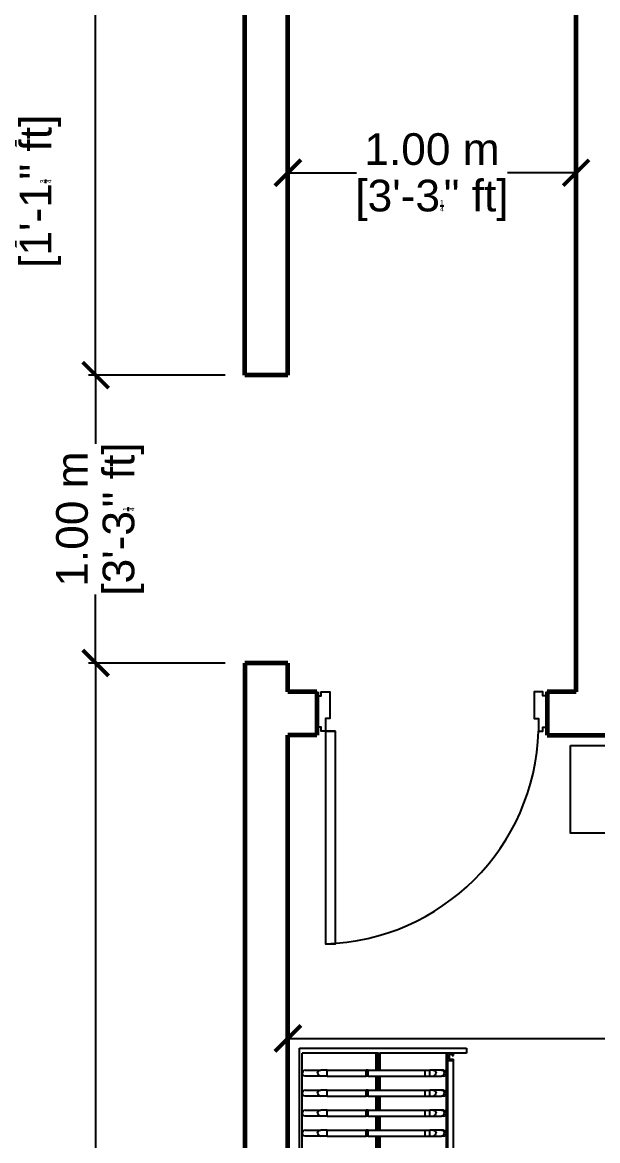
# Model space of a CAD drawing. Header units: metres. Extents: x 54.3 to 102.1, y 17 to 45.8.
# Drawn here: x 76.529 to 78.526, y 32.096 to 35.98 of the extents above; entities that cross this region are included whole.
import ezdxf

# ---------------------------------------------------------------- set-up
doc = ezdxf.new("R2010")
doc.units = ezdxf.units.M
doc.layers.get('Defpoints').update_dxf_attribs({"lineweight": 0})
doc.layers.add('A-WALL', color=6, linetype='Continuous', lineweight=60)
doc.layers.add('Edges', color=7, linetype='Continuous')
doc.styles.add('TEXTS', font='swissl.ttf')
doc.dimstyles.new('Copy of DIMTEXT', dxfattribs={"dimscale": 0.3, "dimtxt": 0.22, "dimasz": 0.18, "dimexe": 0.05, "dimexo": 0.05, "dimgap": 0.05, "dimtad": 0, "dimzin": 1, "dimdsep": 46, "dimtxsty": 'TEXTS', "dimblk": 'ARCHTICK', "dimcen": 0.1, "dimclrd": 256, "dimclre": 6, "dimclrt": 7, "dimadec": 0, "dimazin": 0, "dimtfac": 0.15, "dimtix": 1, "dimtofl": 0, "dimtmove": 1, "dimatfit": 3, "dimldrblk": 'OPEN', "dimfxl": 0, "dimtolj": 1, "dimtzin": 0, "dimarcsym": 0})

# ---------------------------------------------------------------- blocks, each defined once
blk = doc.blocks.new('*U177')
blk.add_lwpolyline([(33.6, 1013.3, -0.396717), (855.3, 192)], format="xyb")
for points in [[(72, 192), (33.6, 192), (33.6, 1013.3), (72, 1013.3)], [(33.6, 192), (16.8, 192), (16.8, 192), (16.8, 192), (16.8, 192), (16.8, 177), (0, 177), (0, 190.9), (0, 40.9), (0, 55.9), (16.8, 55.9), (16.8, 40.9), (33.6, 40.9), (33.6, 40.9), (50, 40.9), (50, 144), (33.6, 144)], [(888.9, 177), (888.9, 192), (888.9, 192), (888.9, 40.9), (888.9, 55.9), (872.1, 55.9), (872.1, 40.9), (855.3, 40.9), (855.3, 40.9), (838.9, 40.9), (838.9, 144), (855.3, 144), (855.3, 192), (872.1, 192), (872.1, 177)]]:
    blk.add_lwpolyline(points, close=True)
blk.add_lwpolyline([(33.6, 192), (72, 192)])
blk = doc.blocks.new('_ArchTick')
at = {"color": 0, "linetype": 'ByBlock', "const_width": 0.15}
blk.add_lwpolyline([(-0.5, -0.5), (0.5, 0.5)], dxfattribs=at)
blk = doc.blocks.new('*D204')
at = {"layer": 'Defpoints', "color": 0, "transparency": 16777216}
for p in [(76.7837, 33.7548), (77.3011, 33.7548), (77.3011, 28.3048)]:
    blk.add_point(p, dxfattribs=at)
at = {"layer": 'Edges', "color": 6, "lineweight": -2, "transparency": 16777216}
for p, q in [((77.2337, 33.7548), (76.7587, 33.7548)), ((77.2337, 28.3048), (76.7587, 28.3048))]:
    blk.add_line(p, q, dxfattribs=at)
at = {"layer": 'Edges', "lineweight": -2, "transparency": 16777216}
for p, q in [((76.7837, 33.7548), (76.7837, 31.373)), ((76.7837, 28.3048), (76.7837, 30.6866))]:
    blk.add_line(p, q, dxfattribs=at)
at = {"layer": 'Edges', "lineweight": -2, "transparency": 16777216, "xscale": 0.09, "yscale": 0.09, "zscale": 0.09}
for p, rotation in [((76.7837, 33.7548), 90), ((76.7837, 28.3048), 270)]:
    blk.add_blockref('_ArchTick', p, dxfattribs=dict(at, rotation=rotation))
at = {"layer": 'Edges', "color": 7, "transparency": 16777216, "insert": (76.7022, 31.0298), "char_height": 0.11, "attachment_point": 5, "rotation": 90, "style": 'TEXTS', "bg_fill": 3, "box_fill_scale": 1.1, "bg_fill_color": 256, "bg_fill_true_color": 13158600, "bg_fill_transparency": 0}
blk.add_mtext('\\A1;5.45 m', dxfattribs=at)
at = {"layer": 'Edges', "color": 7, "transparency": 16777216, "insert": (76.8795, 31.0298), "char_height": 0.11, "attachment_point": 5, "rotation": 90, "style": 'TEXTS', "bg_fill": 3, "box_fill_scale": 1.1, "bg_fill_color": 256, "bg_fill_true_color": 13158600, "bg_fill_transparency": 0}
blk.add_mtext('\\A1;[17\'-10{\\H0.15x;\\S1/2;}" ft]', dxfattribs=at)
blk = doc.blocks.new('_Open')
at = {"color": 0, "linetype": 'ByBlock', "lineweight": -2}
for p, q in [((-1, 0.167), (0, 0)), ((-1, -0.167), (0, 0)), ((0, 0), (-1, 0))]:
    blk.add_line(p, q, dxfattribs=at)
blk = doc.blocks.new('*D205')
at = {"layer": 'Defpoints', "color": 0, "transparency": 16777216}
for p in [(76.7837, 34.7548), (77.3011, 34.7548), (77.3011, 33.7548)]:
    blk.add_point(p, dxfattribs=at)
at = {"layer": 'Edges', "color": 6, "lineweight": -2, "transparency": 16777216}
for p, q in [((77.2337, 34.7548), (76.7587, 34.7548)), ((77.2337, 33.7548), (76.7587, 33.7548))]:
    blk.add_line(p, q, dxfattribs=at)
at = {"layer": 'Edges', "lineweight": -2, "transparency": 16777216}
for p, q in [((76.7837, 34.7548), (76.7837, 34.5166)), ((76.7837, 33.7548), (76.7837, 33.9929))]:
    blk.add_line(p, q, dxfattribs=at)
at = {"layer": 'Edges', "lineweight": -2, "transparency": 16777216, "xscale": 0.09, "yscale": 0.09, "zscale": 0.09}
for p, rotation in [((76.7837, 34.7548), 90), ((76.7837, 33.7548), 270)]:
    blk.add_blockref('_ArchTick', p, dxfattribs=dict(at, rotation=rotation))
at = {"layer": 'Edges', "color": 7, "transparency": 16777216, "char_height": 0.11, "attachment_point": 5, "rotation": 90, "style": 'TEXTS', "bg_fill": 3, "box_fill_scale": 1.1, "bg_fill_color": 256, "bg_fill_true_color": 13158600, "bg_fill_transparency": 0}
for s, insert in [('\\A1;[3\'-3{\\H0.15x;\\S1/4;}" ft]', (76.8795, 34.2548)), ('\\A1;1.00 m', (76.7022, 34.2548))]:
    blk.add_mtext(s, dxfattribs=dict(at, insert=insert))
blk = doc.blocks.new('*D206')
at = {"layer": 'Defpoints', "color": 0, "transparency": 16777216}
for p in [(76.7837, 39.3548), (77.2011, 39.3548), (77.3011, 34.7548)]:
    blk.add_point(p, dxfattribs=at)
at = {"layer": 'Edges', "color": 6, "lineweight": -2, "transparency": 16777216}
for p, q in [((77.1761, 39.3548), (76.7587, 39.3548)), ((77.2337, 34.7548), (76.7587, 34.7548))]:
    blk.add_line(p, q, dxfattribs=at)
at = {"layer": 'Edges', "lineweight": -2, "transparency": 16777216}
for p, q in [((76.7837, 39.3548), (76.7837, 37.3517)), ((76.7837, 34.7548), (76.7837, 36.7579))]:
    blk.add_line(p, q, dxfattribs=at)
at = {"layer": 'Edges', "lineweight": -2, "transparency": 16777216, "xscale": 0.09, "yscale": 0.09, "zscale": 0.09}
for p, rotation in [((76.7837, 39.3548), 90), ((76.7837, 34.7548), 270)]:
    blk.add_blockref('_ArchTick', p, dxfattribs=dict(at, rotation=rotation))
at = {"layer": 'Edges', "color": 7, "transparency": 16777216, "insert": (76.7022, 37.0548), "char_height": 0.11, "attachment_point": 5, "rotation": 90, "style": 'TEXTS', "bg_fill": 3, "box_fill_scale": 1.1, "bg_fill_color": 256, "bg_fill_true_color": 13158600, "bg_fill_transparency": 0}
blk.add_mtext('\\A1;4.60 m', dxfattribs=at)
at = {"layer": 'Edges', "color": 7, "transparency": 16777216, "insert": (76.8795, 37.0548), "char_height": 0.11, "attachment_point": 5, "rotation": 90, "style": 'TEXTS', "bg_fill": 3, "box_fill_scale": 1.1, "bg_fill_color": 256, "bg_fill_true_color": 13158600, "bg_fill_transparency": 0}
blk.add_mtext('\\A1;[15\'-1" ft]', dxfattribs=at)
blk = doc.blocks.new('*D225')
at = {"layer": 'Defpoints', "color": 0, "transparency": 16777216}
for p in [(76.3092, 35.5682), (76.3011, 35.2182)]:
    blk.add_point(p, dxfattribs=at)
at = {"layer": 'Edges', "lineweight": -2, "transparency": 16777216}
for p, q in [((76.4962, 35.5682), (76.4962, 35.6582)), ((76.4962, 35.2182), (76.4962, 35.1282))]:
    blk.add_line(p, q, dxfattribs=at)
at = {"layer": 'Edges', "color": 6, "lineweight": -2, "transparency": 16777216}
for p, q in [((76.3342, 35.5682), (76.5212, 35.5682)), ((76.3261, 35.2182), (76.5212, 35.2182))]:
    blk.add_line(p, q, dxfattribs=at)
at = {"layer": 'Edges', "lineweight": -2, "transparency": 16777216, "xscale": 0.09, "yscale": 0.09, "zscale": 0.09}
for p, rotation in [((76.4962, 35.5682), 270), ((76.4962, 35.2182), 90)]:
    blk.add_blockref('_ArchTick', p, dxfattribs=dict(at, rotation=rotation))
at = {"layer": 'Edges', "color": 7, "transparency": 16777216, "char_height": 0.11, "attachment_point": 5, "rotation": 90, "style": 'TEXTS', "bg_fill": 3, "box_fill_scale": 1.1, "bg_fill_color": 256, "bg_fill_true_color": 13158600, "bg_fill_transparency": 0}
for s, insert in [('\\A1;[1\'-1{\\H0.15x;\\S3/4;}" ft]', (76.592, 35.3932)), ('\\A1;0.35 m', (76.4147, 35.3932))]:
    blk.add_mtext(s, dxfattribs=dict(at, insert=insert))
at = {"layer": 'Defpoints', "color": 0, "transparency": 16777216}
blk.add_point((76.4962, 35.2182), dxfattribs=at)
blk = doc.blocks.new('*D227')
at = {"layer": 'Defpoints', "color": 0, "transparency": 16777216}
for p in [(77.4511, 35.6334), (78.4511, 35.6334), (78.4511, 35.4575)]:
    blk.add_point(p, dxfattribs=at)
at = {"layer": 'Edges', "color": 6, "lineweight": -2, "transparency": 16777216}
for p, q in [((77.4511, 35.6084), (77.4511, 35.4325)), ((78.4511, 35.6084), (78.4511, 35.4325))]:
    blk.add_line(p, q, dxfattribs=at)
at = {"layer": 'Edges', "lineweight": -2, "transparency": 16777216}
for p, q in [((77.4511, 35.4575), (77.6893, 35.4575)), ((78.4511, 35.4575), (78.2129, 35.4575))]:
    blk.add_line(p, q, dxfattribs=at)
at = {"layer": 'Edges', "lineweight": -2, "transparency": 16777216, "xscale": 0.09, "yscale": 0.09, "zscale": 0.09, "rotation": 180}
blk.add_blockref('_ArchTick', (77.4511, 35.4575), dxfattribs=at)
at = {"layer": 'Edges', "lineweight": -2, "transparency": 16777216, "xscale": 0.09, "yscale": 0.09, "zscale": 0.09}
blk.add_blockref('_ArchTick', (78.4511, 35.4575), dxfattribs=at)
at = {"layer": 'Edges', "color": 7, "transparency": 16777216, "char_height": 0.11, "attachment_point": 5, "style": 'TEXTS', "bg_fill": 3, "box_fill_scale": 1.1, "bg_fill_color": 256, "bg_fill_true_color": 13158600, "bg_fill_transparency": 0}
for s, insert in [('\\A1;1.00 m', (77.9511, 35.539)), ('\\A1;[3\'-3{\\H0.15x;\\S1/4;}" ft]', (77.9511, 35.3617))]:
    blk.add_mtext(s, dxfattribs=dict(at, insert=insert))
blk = doc.blocks.new('*D229')
at = {"layer": 'Defpoints', "color": 0, "transparency": 16777216}
for p in [(77.4511, 32.6262), (80.5011, 32.6262), (80.5011, 32.4515)]:
    blk.add_point(p, dxfattribs=at)
at = {"layer": 'Edges', "color": 6, "lineweight": -2, "transparency": 16777216}
for p, q in [((77.4511, 32.6012), (77.4511, 32.4265)), ((80.5011, 32.6012), (80.5011, 32.4265))]:
    blk.add_line(p, q, dxfattribs=at)
at = {"layer": 'Edges', "lineweight": -2, "transparency": 16777216}
for p, q in [((77.4511, 32.4515), (78.7321, 32.4515)), ((80.5011, 32.4515), (79.2201, 32.4515))]:
    blk.add_line(p, q, dxfattribs=at)
at = {"layer": 'Edges', "lineweight": -2, "transparency": 16777216, "xscale": 0.09, "yscale": 0.09, "zscale": 0.09, "rotation": 180}
blk.add_blockref('_ArchTick', (77.4511, 32.4515), dxfattribs=at)
at = {"layer": 'Edges', "lineweight": -2, "transparency": 16777216, "xscale": 0.09, "yscale": 0.09, "zscale": 0.09}
blk.add_blockref('_ArchTick', (80.5011, 32.4515), dxfattribs=at)
at = {"layer": 'Edges', "color": 7, "transparency": 16777216, "insert": (78.9761, 32.3557), "char_height": 0.11, "attachment_point": 5, "style": 'TEXTS', "bg_fill": 3, "box_fill_scale": 1.1, "bg_fill_color": 256, "bg_fill_true_color": 13158600, "bg_fill_transparency": 0}
blk.add_mtext("\\A1;[10' ft]", dxfattribs=at)
at = {"layer": 'Edges', "color": 7, "transparency": 16777216, "insert": (78.9761, 32.533), "char_height": 0.11, "attachment_point": 5, "style": 'TEXTS', "bg_fill": 3, "box_fill_scale": 1.1, "bg_fill_color": 256, "bg_fill_true_color": 13158600, "bg_fill_transparency": 0}
blk.add_mtext('\\A1;3.05 m', dxfattribs=at)

msp = doc.modelspace()

# ---------------------------------------------------------------- linework, layer by layer
for p, q in [((77.4911, 30.2666), (77.4911, 32.4171)), ((77.4911, 32.4171), (78.0711, 32.4171)), ((77.5011, 32.3311), (77.5011, 32.4001)), ((77.7572, 32.4001), (77.5011, 32.4001)), ((77.7572, 32.3411), (77.7572, 32.4001)), ((77.7644, 32.4001), (77.7572, 32.4001)), ((77.7644, 32.3411), (77.7644, 32.4001)), ((77.7644, 32.4001), (77.7717, 32.4001)), ((77.7717, 32.3411), (77.7717, 32.4001)), ((78.0011, 32.4001), (77.7717, 32.4001)), ((78.0061, 32.4001), (78.0011, 32.4001)), ((78.0011, 32.3307), (78.0011, 32.4001)), ((78.0261, 32.4001), (78.0061, 32.4001)), ((78.0061, 32.3746), (78.0061, 32.4001)), ((78.0111, 32.3959), (78.0111, 32.3789)), ((78.0211, 32.3959), (78.0111, 32.3959)), ((78.0211, 32.3916), (78.0211, 32.3959)), ((78.0211, 32.3916), (78.0261, 32.3916)), ((78.0261, 32.3916), (78.0261, 32.4001)), ((78.0711, 32.4001), (78.0261, 32.4001)), ((78.0711, 32.4171), (78.0711, 32.4001)), ((78.0061, 32.3746), (78.0261, 32.3746)), ((78.0061, 31.6889), (78.0061, 32.3746)), ((78.0111, 32.3789), (78.0261, 32.3789)), ((78.0261, 32.3746), (78.0261, 32.3789)), ((78.0261, 31.6889), (78.0261, 32.3746)), ((77.5011, 32.3311), (77.5009, 32.3307)), ((77.5011, 32.3303), (77.5009, 32.3307)), ((77.5029, 32.3362), (77.5011, 32.3311)), ((77.5011, 32.3303), (77.5011, 32.3311)), ((77.5011, 32.2617), (77.5011, 32.3303)), ((77.5029, 32.3252), (77.5011, 32.3303)), ((77.5063, 32.3399), (77.5029, 32.3362)), ((77.5063, 32.3215), (77.5029, 32.3252)), ((77.5106, 32.3411), (77.5063, 32.3399)), ((77.5106, 32.3203), (77.5063, 32.3215)), ((77.5106, 32.3411), (77.5658, 32.3411)), ((77.5658, 32.3203), (77.5106, 32.3203)), ((77.5543, 32.3307), (77.5566, 32.3362)), ((77.5543, 32.3307), (77.5566, 32.3252)), ((77.5566, 32.3362), (77.5608, 32.3399)), ((77.5566, 32.3252), (77.5608, 32.3215)), ((77.5608, 32.3399), (77.5658, 32.3411)), ((77.5608, 32.3215), (77.5658, 32.3203)), ((77.5875, 32.3411), (77.5658, 32.3411)), ((77.5875, 32.3203), (77.5658, 32.3203)), ((77.5875, 32.3203), (77.5875, 32.3411)), ((77.5875, 32.3411), (77.7231, 32.3411)), ((77.5875, 32.3203), (77.7231, 32.3203)), ((77.7296, 32.3411), (77.7231, 32.3411)), ((77.7231, 32.3203), (77.7231, 32.3411)), ((77.7296, 32.3203), (77.7231, 32.3203)), ((77.7296, 32.3411), (77.7572, 32.3411)), ((77.7296, 32.3203), (77.7296, 32.3411)), ((77.7296, 32.3203), (77.7572, 32.3203)), ((77.7572, 32.3411), (77.7644, 32.3411)), ((77.7572, 32.2717), (77.7572, 32.3203)), ((77.7572, 32.3203), (77.7644, 32.3203)), ((77.7644, 32.3411), (77.7717, 32.3411)), ((77.7644, 32.2717), (77.7644, 32.3203)), ((77.7644, 32.3203), (77.7717, 32.3203)), ((77.7717, 32.3411), (77.9269, 32.3411)), ((77.7717, 32.2717), (77.7717, 32.3203)), ((77.7717, 32.3203), (77.9269, 32.3203)), ((77.9269, 32.3203), (77.9269, 32.3411)), ((77.9269, 32.3411), (77.9433, 32.3411)), ((77.9269, 32.3203), (77.9433, 32.3203)), ((77.954, 32.3411), (77.9433, 32.3411)), ((77.9433, 32.3203), (77.9433, 32.3411)), ((77.9433, 32.3203), (77.954, 32.3203)), ((77.954, 32.3411), (77.959, 32.3399)), ((77.9837, 32.3411), (77.954, 32.3411)), ((77.954, 32.3203), (77.959, 32.3215)), ((77.954, 32.3203), (77.9837, 32.3203)), ((77.959, 32.3399), (77.9631, 32.3362)), ((77.959, 32.3215), (77.9631, 32.3252)), ((77.9631, 32.3362), (77.9655, 32.3307)), ((77.9631, 32.3252), (77.9655, 32.3307)), ((77.9837, 32.3411), (77.9887, 32.3399)), ((77.9913, 32.3411), (77.9837, 32.3411)), ((77.9837, 32.3203), (77.9887, 32.3215)), ((77.9913, 32.3203), (77.9837, 32.3203)), ((77.9887, 32.3399), (77.9928, 32.3362)), ((77.9887, 32.3215), (77.9928, 32.3252)), ((77.9913, 32.3411), (77.9956, 32.3399)), ((77.9913, 32.3203), (77.9956, 32.3215)), ((77.9928, 32.3362), (77.9951, 32.3307)), ((77.9928, 32.3252), (77.9951, 32.3307)), ((77.9956, 32.3399), (77.9991, 32.3362)), ((77.9956, 32.3215), (77.9991, 32.3252)), ((77.9991, 32.3362), (78.0011, 32.3307)), ((77.9991, 32.3252), (78.0011, 32.3307)), ((78.0011, 32.2613), (78.0011, 32.3307)), ((77.5011, 32.2617), (77.5009, 32.2613)), ((77.5011, 32.2608), (77.5009, 32.2613)), ((77.5029, 32.2668), (77.5011, 32.2617)), ((77.5011, 32.2608), (77.5011, 32.2617)), ((77.5011, 32.1923), (77.5011, 32.2608)), ((77.5029, 32.2558), (77.5011, 32.2608)), ((77.5063, 32.2705), (77.5029, 32.2668)), ((77.5063, 32.252), (77.5029, 32.2558)), ((77.5106, 32.2717), (77.5063, 32.2705)), ((77.5106, 32.2509), (77.5063, 32.252)), ((77.5106, 32.2717), (77.5658, 32.2717)), ((77.5658, 32.2509), (77.5106, 32.2509)), ((77.5543, 32.2613), (77.5566, 32.2668)), ((77.5543, 32.2613), (77.5566, 32.2558)), ((77.5566, 32.2668), (77.5608, 32.2705)), ((77.5566, 32.2558), (77.5608, 32.252)), ((77.5608, 32.2705), (77.5658, 32.2717)), ((77.5608, 32.252), (77.5658, 32.2509)), ((77.5875, 32.2717), (77.5658, 32.2717)), ((77.5875, 32.2509), (77.5658, 32.2509)), ((77.5875, 32.2509), (77.5875, 32.2717)), ((77.5875, 32.2717), (77.7231, 32.2717)), ((77.5875, 32.2509), (77.7231, 32.2509)), ((77.7296, 32.2717), (77.7231, 32.2717)), ((77.7231, 32.2509), (77.7231, 32.2717)), ((77.7296, 32.2509), (77.7231, 32.2509)), ((77.7296, 32.2717), (77.7572, 32.2717)), ((77.7296, 32.2509), (77.7296, 32.2717)), ((77.7296, 32.2509), (77.7572, 32.2509)), ((77.7572, 32.2717), (77.7644, 32.2717)), ((77.7572, 32.2023), (77.7572, 32.2509)), ((77.7572, 32.2509), (77.7644, 32.2509)), ((77.7644, 32.2717), (77.7717, 32.2717)), ((77.7644, 32.2023), (77.7644, 32.2509)), ((77.7644, 32.2509), (77.7717, 32.2509)), ((77.7717, 32.2717), (77.9269, 32.2717)), ((77.7717, 32.2023), (77.7717, 32.2509)), ((77.7717, 32.2509), (77.9269, 32.2509)), ((77.9269, 32.2509), (77.9269, 32.2717)), ((77.9269, 32.2717), (77.9433, 32.2717)), ((77.9269, 32.2509), (77.9433, 32.2509)), ((77.954, 32.2717), (77.9433, 32.2717)), ((77.9433, 32.2509), (77.9433, 32.2717)), ((77.9433, 32.2509), (77.954, 32.2509)), ((77.954, 32.2717), (77.959, 32.2705)), ((77.9837, 32.2717), (77.954, 32.2717)), ((77.954, 32.2509), (77.959, 32.252)), ((77.954, 32.2509), (77.9837, 32.2509)), ((77.959, 32.2705), (77.9631, 32.2668)), ((77.959, 32.252), (77.9631, 32.2558)), ((77.9631, 32.2668), (77.9655, 32.2613)), ((77.9631, 32.2558), (77.9655, 32.2613)), ((77.9837, 32.2717), (77.9887, 32.2705)), ((77.9913, 32.2717), (77.9837, 32.2717)), ((77.9837, 32.2509), (77.9887, 32.252)), ((77.9913, 32.2509), (77.9837, 32.2509)), ((77.9887, 32.2705), (77.9928, 32.2668)), ((77.9887, 32.252), (77.9928, 32.2558)), ((77.9913, 32.2717), (77.9956, 32.2705)), ((77.9913, 32.2509), (77.9956, 32.252)), ((77.9928, 32.2668), (77.9951, 32.2613)), ((77.9928, 32.2558), (77.9951, 32.2613)), ((77.9956, 32.2705), (77.9991, 32.2668)), ((77.9956, 32.252), (77.9991, 32.2558)), ((77.9991, 32.2668), (78.0011, 32.2613)), ((77.9991, 32.2558), (78.0011, 32.2613)), ((78.0011, 32.1919), (78.0011, 32.2613)), ((77.5029, 32.1974), (77.5011, 32.1923)), ((77.5063, 32.2011), (77.5029, 32.1974)), ((77.5106, 32.2023), (77.5063, 32.2011)), ((77.5106, 32.2023), (77.5658, 32.2023)), ((77.5543, 32.1919), (77.5566, 32.1974)), ((77.5566, 32.1974), (77.5608, 32.2011)), ((77.5608, 32.2011), (77.5658, 32.2023)), ((77.5875, 32.2023), (77.5658, 32.2023)), ((77.5875, 32.1815), (77.5875, 32.2023)), ((77.5875, 32.2023), (77.7231, 32.2023)), ((77.7296, 32.2023), (77.7231, 32.2023)), ((77.7231, 32.1815), (77.7231, 32.2023)), ((77.7296, 32.2023), (77.7572, 32.2023)), ((77.7296, 32.1815), (77.7296, 32.2023)), ((77.7572, 32.2023), (77.7644, 32.2023)), ((77.7644, 32.2023), (77.7717, 32.2023)), ((77.7717, 32.2023), (77.9269, 32.2023)), ((77.9269, 32.1815), (77.9269, 32.2023)), ((77.9269, 32.2023), (77.9433, 32.2023)), ((77.954, 32.2023), (77.9433, 32.2023)), ((77.9433, 32.1815), (77.9433, 32.2023)), ((77.954, 32.2023), (77.959, 32.2011)), ((77.9837, 32.2023), (77.954, 32.2023)), ((77.959, 32.2011), (77.9631, 32.1974)), ((77.9631, 32.1974), (77.9655, 32.1919)), ((77.9837, 32.2023), (77.9887, 32.2011)), ((77.9913, 32.2023), (77.9837, 32.2023)), ((77.9887, 32.2011), (77.9928, 32.1974)), ((77.9913, 32.2023), (77.9956, 32.2011)), ((77.9928, 32.1974), (77.9951, 32.1919)), ((77.9956, 32.2011), (77.9991, 32.1974)), ((77.9991, 32.1974), (78.0011, 32.1919)), ((77.5011, 32.1923), (77.5009, 32.1919)), ((77.5011, 32.1914), (77.5009, 32.1919)), ((77.5011, 32.1914), (77.5011, 32.1923)), ((77.5011, 32.1229), (77.5011, 32.1914)), ((77.5029, 32.1864), (77.5011, 32.1914)), ((77.5063, 32.1826), (77.5029, 32.1864)), ((77.5106, 32.1815), (77.5063, 32.1826)), ((77.5658, 32.1815), (77.5106, 32.1815)), ((77.5543, 32.1919), (77.5566, 32.1864)), ((77.5566, 32.1864), (77.5608, 32.1826)), ((77.5608, 32.1826), (77.5658, 32.1815)), ((77.5875, 32.1815), (77.5658, 32.1815)), ((77.5875, 32.1815), (77.7231, 32.1815)), ((77.7296, 32.1815), (77.7231, 32.1815)), ((77.7296, 32.1815), (77.7572, 32.1815)), ((77.7572, 32.1329), (77.7572, 32.1815)), ((77.7572, 32.1815), (77.7644, 32.1815)), ((77.7644, 32.1329), (77.7644, 32.1815)), ((77.7644, 32.1815), (77.7717, 32.1815)), ((77.7717, 32.1329), (77.7717, 32.1815)), ((77.7717, 32.1815), (77.9269, 32.1815)), ((77.9269, 32.1815), (77.9433, 32.1815)), ((77.9433, 32.1815), (77.954, 32.1815)), ((77.954, 32.1815), (77.959, 32.1826)), ((77.954, 32.1815), (77.9837, 32.1815)), ((77.959, 32.1826), (77.9631, 32.1864)), ((77.9631, 32.1864), (77.9655, 32.1919)), ((77.9837, 32.1815), (77.9887, 32.1826)), ((77.9913, 32.1815), (77.9837, 32.1815)), ((77.9887, 32.1826), (77.9928, 32.1864)), ((77.9913, 32.1815), (77.9956, 32.1826)), ((77.9928, 32.1864), (77.9951, 32.1919)), ((77.9956, 32.1826), (77.9991, 32.1864)), ((77.9991, 32.1864), (78.0011, 32.1919)), ((78.0011, 32.1225), (78.0011, 32.1919)), ((77.5011, 32.1229), (77.5009, 32.1225)), ((77.5011, 32.122), (77.5009, 32.1225)), ((77.5029, 32.128), (77.5011, 32.1229)), ((77.5011, 32.122), (77.5011, 32.1229)), ((77.5011, 32.0535), (77.5011, 32.122)), ((77.5029, 32.1169), (77.5011, 32.122)), ((77.5063, 32.1317), (77.5029, 32.128)), ((77.5063, 32.1132), (77.5029, 32.1169)), ((77.5106, 32.1329), (77.5063, 32.1317)), ((77.5106, 32.1329), (77.5658, 32.1329)), ((77.5543, 32.1225), (77.5566, 32.128)), ((77.5543, 32.1225), (77.5566, 32.1169)), ((77.5566, 32.128), (77.5608, 32.1317)), ((77.5566, 32.1169), (77.5608, 32.1132)), ((77.5608, 32.1317), (77.5658, 32.1329)), ((77.5875, 32.1329), (77.5658, 32.1329)), ((77.5875, 32.1121), (77.5875, 32.1329)), ((77.5875, 32.1329), (77.7231, 32.1329)), ((77.7296, 32.1329), (77.7231, 32.1329)), ((77.7231, 32.1121), (77.7231, 32.1329)), ((77.7296, 32.1329), (77.7572, 32.1329)), ((77.7296, 32.1121), (77.7296, 32.1329)), ((77.7572, 32.1329), (77.7644, 32.1329)), ((77.7644, 32.1329), (77.7717, 32.1329)), ((77.7717, 32.1329), (77.9269, 32.1329)), ((77.9269, 32.1121), (77.9269, 32.1329)), ((77.9269, 32.1329), (77.9433, 32.1329)), ((77.954, 32.1329), (77.9433, 32.1329)), ((77.9433, 32.1121), (77.9433, 32.1329)), ((77.954, 32.1329), (77.959, 32.1317)), ((77.9837, 32.1329), (77.954, 32.1329)), ((77.959, 32.1317), (77.9631, 32.128)), ((77.959, 32.1132), (77.9631, 32.1169)), ((77.9631, 32.128), (77.9655, 32.1225)), ((77.9631, 32.1169), (77.9655, 32.1225)), ((77.9837, 32.1329), (77.9887, 32.1317)), ((77.9913, 32.1329), (77.9837, 32.1329)), ((77.9887, 32.1317), (77.9928, 32.128)), ((77.9887, 32.1132), (77.9928, 32.1169)), ((77.9913, 32.1329), (77.9956, 32.1317)), ((77.9928, 32.128), (77.9951, 32.1225)), ((77.9928, 32.1169), (77.9951, 32.1225)), ((77.9956, 32.1317), (77.9991, 32.128)), ((77.9956, 32.1132), (77.9991, 32.1169)), ((77.9991, 32.128), (78.0011, 32.1225)), ((77.9991, 32.1169), (78.0011, 32.1225)), ((78.0011, 32.0531), (78.0011, 32.1225)), ((77.5106, 32.1121), (77.5063, 32.1132)), ((77.5658, 32.1121), (77.5106, 32.1121)), ((77.5608, 32.1132), (77.5658, 32.1121)), ((77.5875, 32.1121), (77.5658, 32.1121)), ((77.5875, 32.1121), (77.7231, 32.1121)), ((77.7296, 32.1121), (77.7231, 32.1121)), ((77.7296, 32.1121), (77.7572, 32.1121)), ((77.7572, 32.0635), (77.7572, 32.1121)), ((77.7572, 32.1121), (77.7644, 32.1121)), ((77.7644, 32.0635), (77.7644, 32.1121)), ((77.7644, 32.1121), (77.7717, 32.1121)), ((77.7717, 32.0635), (77.7717, 32.1121)), ((77.7717, 32.1121), (77.9269, 32.1121)), ((77.9269, 32.1121), (77.9433, 32.1121)), ((77.9433, 32.1121), (77.954, 32.1121)), ((77.954, 32.1121), (77.959, 32.1132)), ((77.954, 32.1121), (77.9837, 32.1121)), ((77.9837, 32.1121), (77.9887, 32.1132)), ((77.9913, 32.1121), (77.9837, 32.1121)), ((77.9913, 32.1121), (77.9956, 32.1132))]:
    msp.add_line(p, q)
msp.add_lwpolyline([(78.4319, 33.4687), (79.6358, 33.4687), (79.6358, 33.1637), (78.4319, 33.1637)], close=True)
at = {"layer": 'A-WALL'}
for p, q in [((77.3011, 35.4682), (77.3011, 39.3548)), ((77.4511, 34.7548), (77.4511, 38.0548)), ((78.4511, 33.6548), (78.4511, 36.1548)), ((77.3011, 34.7548), (77.3011, 35.4682)), ((77.4511, 34.7548), (77.3011, 34.7548)), ((77.3011, 33.7548), (77.3011, 28.3048)), ((77.4511, 33.7548), (77.3011, 33.7548)), ((77.4511, 33.6548), (77.4511, 33.7548)), ((77.5511, 33.6548), (77.4511, 33.6548)), ((77.5511, 33.6548), (77.5511, 33.5048)), ((78.4511, 33.6548), (78.3511, 33.6548)), ((78.3511, 33.6548), (78.3511, 33.5048)), ((77.4511, 29.5048), (77.4511, 33.5048)), ((77.5511, 33.5048), (77.4511, 33.5048)), ((78.3511, 33.5048), (79.7011, 33.5048))]:
    msp.add_line(p, q, dxfattribs=at)

# ---------------------------------------------------------------- block references
at = {"xscale": -0.0009000000000045201, "yscale": 0.0009000000000045201, "zscale": 0.0009000000000045201, "rotation": 180}
msp.add_blockref('*U177', (77.5511, 33.6916), dxfattribs=at)

# ---------------------------------------------------------------- next in the draw order: dimensions: what is measured, and where the dimension line sits
at = {"layer": 'Edges'}
for base, p1, p2, picture, middle in [((78.4511, 35.4575), (77.4511, 35.6334), (78.4511, 35.6334), '*D227', (77.9511, 35.4575)), ((80.5011, 32.4515), (77.4511, 32.6262), (80.5011, 32.6262), '*D229', (78.9761, 32.4515))]:
    dim = msp.add_linear_dim(base=base, p1=p1, p2=p2, dimstyle='Copy of DIMTEXT', override={"dimscale": 0.5, "dimpost": ' m\\X', "dimfxl": 0.9, "dimfxlon": 1, "dimtfill": 1}, dxfattribs=at)
    dim.commit()
    dim.dimension.update_dxf_attribs({"geometry": picture, "text_midpoint": middle})
dim = msp.add_linear_dim(base=(76.7837, 33.7548), p1=(77.3011, 28.3048), p2=(77.3011, 33.7548), angle=90, dimstyle='Copy of DIMTEXT', override={"dimscale": 0.5, "dimpost": ' m\\X', "dimfxl": 0.9, "dimfxlon": 1, "dimtfill": 1}, dxfattribs=at)
dim.commit()
dim.dimension.update_dxf_attribs({"geometry": '*D204', "text_midpoint": (76.7837, 31.0298)})

# ---------------------------------------------------------------- next in the draw order: dimensions: what is measured, and where the dimension line sits
dim = msp.add_linear_dim(base=(76.7837, 34.7548), p1=(77.3011, 33.7548), p2=(77.3011, 34.7548), angle=90, dimstyle='Copy of DIMTEXT', override={"dimscale": 0.5, "dimpost": ' m\\X', "dimfxl": 0.9, "dimfxlon": 1, "dimtfill": 1}, dxfattribs=at)
dim.commit()
dim.dimension.update_dxf_attribs({"geometry": '*D205', "text_midpoint": (76.7837, 34.2548)})

# ---------------------------------------------------------------- next in the draw order: dimensions: what is measured, and where the dimension line sits
dim = msp.add_linear_dim(base=(76.7837, 39.3548), p1=(77.3011, 34.7548), p2=(77.2011, 39.3548), angle=90, dimstyle='Copy of DIMTEXT', override={"dimscale": 0.5, "dimpost": ' m\\X', "dimfxl": 0.9, "dimfxlon": 1, "dimtfill": 1}, dxfattribs=at)
dim.commit()
dim.dimension.update_dxf_attribs({"geometry": '*D206', "text_midpoint": (76.7837, 37.0548)})

# ---------------------------------------------------------------- next in the draw order: dimensions: what is measured, and where the dimension line sits
dim = msp.add_linear_dim(base=(76.4962, 35.2182), p1=(76.3092, 35.5682), p2=(76.3011, 35.2182), angle=90, dimstyle='Copy of DIMTEXT', override={"dimscale": 0.5, "dimpost": ' m\\X', "dimfxl": 0.9, "dimfxlon": 1, "dimtfill": 1}, dxfattribs=at)
dim.commit()
dim.dimension.update_dxf_attribs({"geometry": '*D225', "text_midpoint": (76.4962, 35.3932)})

doc.saveas('drawing.dxf')
